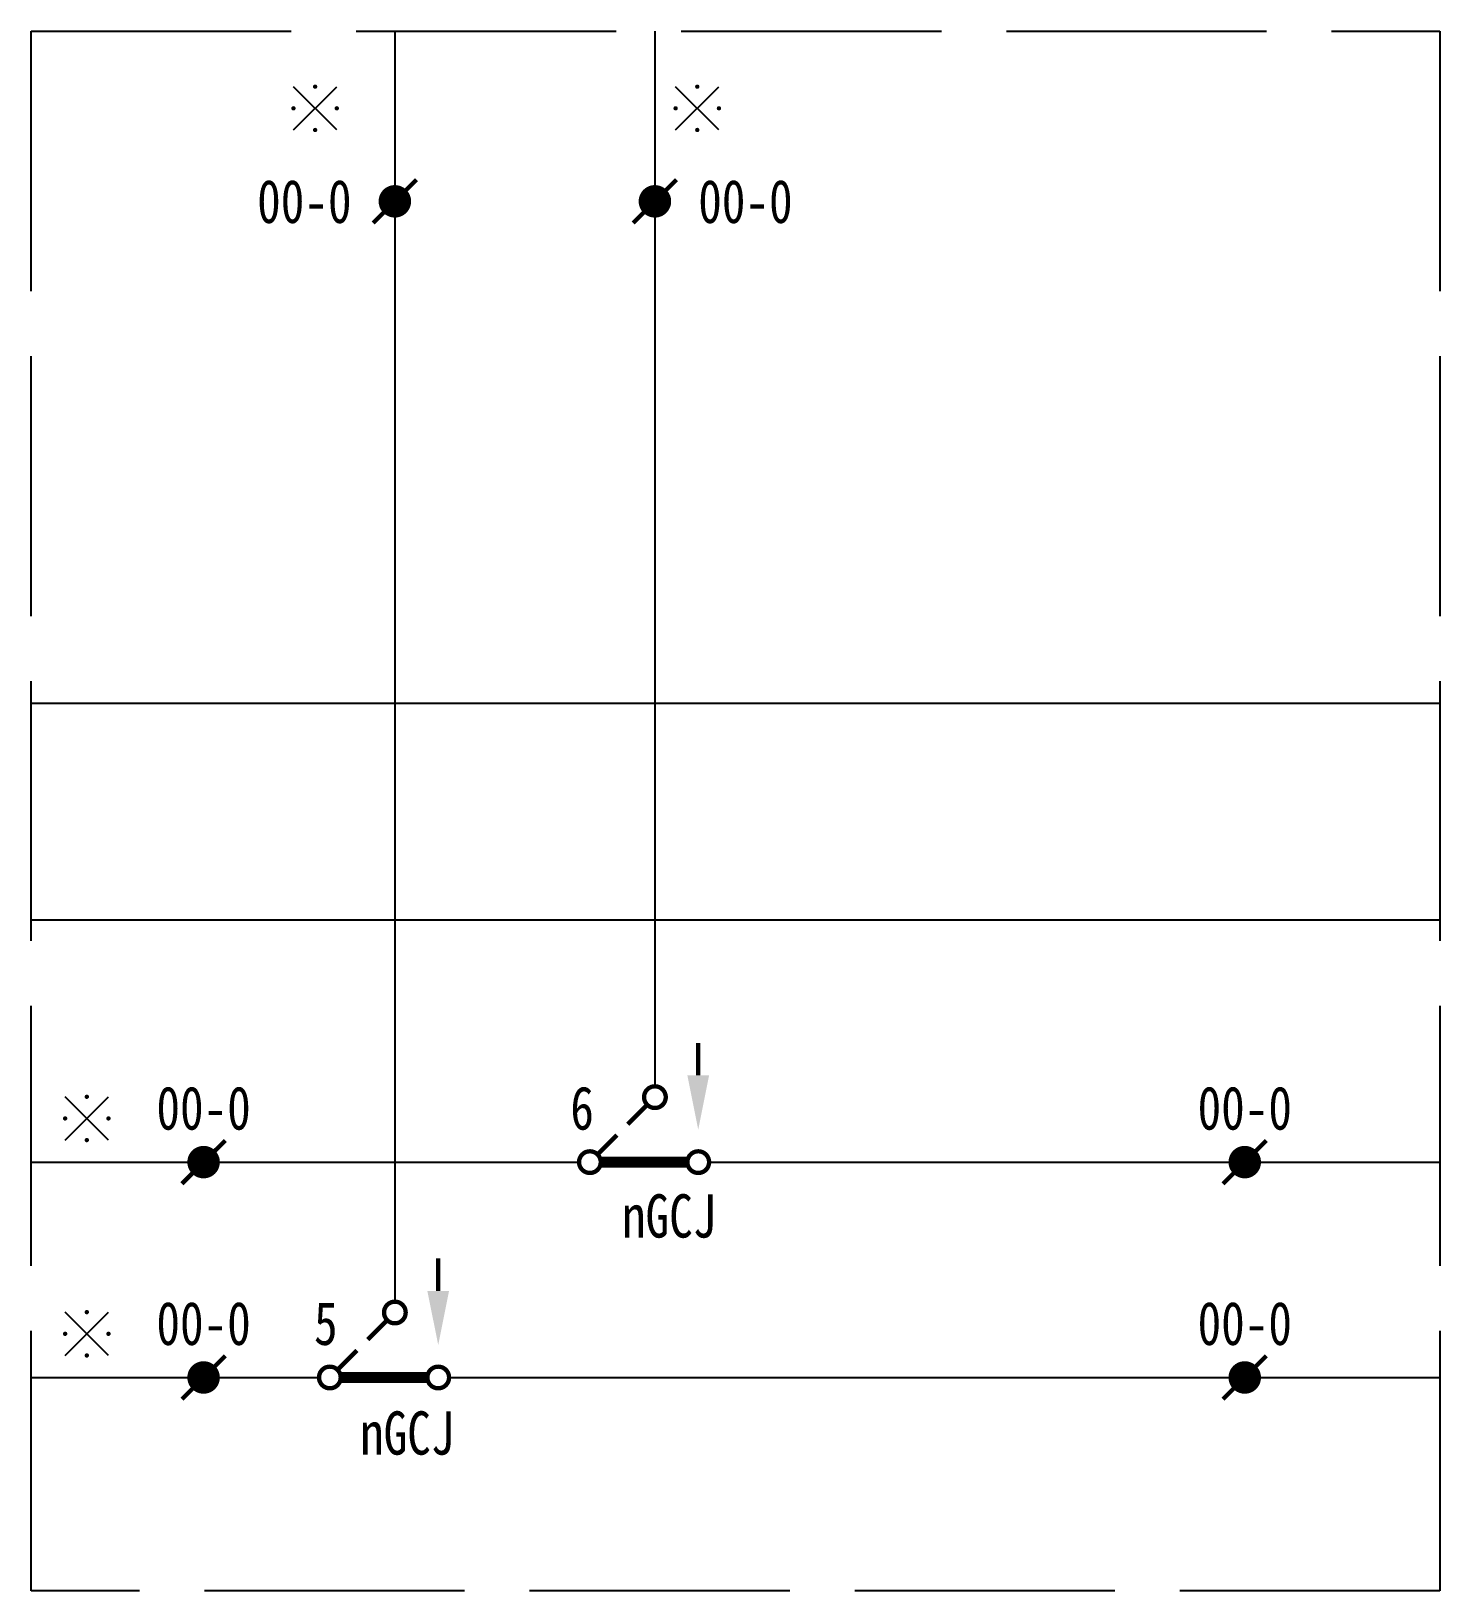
# Model space of a CAD drawing. Header units: millimetres. Extents: x 0 to 65, y -72 to 0.
import ezdxf
from ezdxf.enums import TextEntityAlignment as Align

# ---------------------------------------------------------------- set-up
doc = ezdxf.new("R2010")
doc.units = ezdxf.units.MM
doc.linetypes.add('ACAD_ISO02W100', pattern=[15, 12, -3])
doc.layers.add('hide', color=7, linetype='Continuous')

# ---------------------------------------------------------------- blocks, each defined once
blk = doc.blocks.new('D1')
at = {"const_width": 0.2}
for points in [[(0, 0.5, -1), (0, -0.5, -1), (0, 0.5)], [(5, 0.5, -1), (5, -0.5, -1), (5, 0.5)], [(3, -2.5, -1), (3, -3.5, -1), (3, -2.5)]]:
    blk.add_lwpolyline(points, format="xyb", dxfattribs=at)
for points, const_width in [([(4.5, 0), (0.5, 0)], 0.5), ([(1.25, -1.25), (0.308, -0.308)], 0.2), ([(2.681, -2.681), (1.75, -1.75)], 0.2)]:
    blk.add_lwpolyline(points, dxfattribs=dict(const_width=const_width))
blk = doc.blocks.new('conti_2')
for points in [[(-1, -1), (1, 1)], [(1, -1), (-1, 1)]]:
    blk.add_lwpolyline(points)
for points in [[(0.05, 1, 0.1, 0.1, 1), (-0.05, 1, 0.1, 0.1, 1)], [(-0.95, 0, 0.1, 0.1, 1), (-1.05, 0, 0.1, 0.1, 1)], [(1.05, 0, 0.1, 0.1, 1), (0.95, 0, 0.1, 0.1, 1)], [(0.05, -1, 0.1, 0.1, 1), (-0.05, -1, 0.1, 0.1, 1)]]:
    blk.add_lwpolyline(points, format="xyseb", close=True)
blk.add_attdef('1', text='', height=2).set_placement((2.271, 0.093), align=Align.MIDDLE)
blk = doc.blocks.new('tie')
at = {"const_width": 0.2}
blk.add_lwpolyline([(-1, -1), (1, 1)], dxfattribs=at)
at = {"const_width": 0.75}
blk.add_lwpolyline([(-0.375, 0, 1), (0.375, 0, 1)], format="xyb", close=True, dxfattribs=at)

msp = doc.modelspace()

# ---------------------------------------------------------------- linework, layer by layer
at = {"color": 7}
for p, q in [((16.781, 0), (16.781, -58.652)), ((28.781, 0), (28.781, -48.71)), ((0, -31.028), (65, -31.028)), ((0, -41.028), (65, -41.028)), ((0, -52.21), (25.281, -52.21)), ((31.281, -52.21), (65, -52.21)), ((0, -62.152), (13.281, -62.152)), ((19.281, -62.152), (65, -62.152))]:
    msp.add_line(p, q, dxfattribs=at)
at = {"const_width": 0.2}
for points in [[(30.781, -48.21), (30.781, -46.71)], [(18.781, -58.152), (18.781, -56.652)]]:
    msp.add_lwpolyline(points, dxfattribs=at)
for points in [[(30.281, -48.21), (31.281, -48.21), (30.781, -50.71)], [(18.281, -58.152), (19.281, -58.152), (18.781, -60.652)]]:
    msp.add_solid(points)
at = {"layer": 'hide', "linetype": 'ACAD_ISO02W100'}
msp.add_lwpolyline([(0, 0), (65, 0), (65, -72), (0, -72)], close=True, dxfattribs=at)

# ---------------------------------------------------------------- block references
at = {"color": 3}
for name, p in [('conti_2', (13.101, -3.561)), ('conti_2', (30.738, -3.561)), ('conti_2', (2.566, -50.193)), ('tie', (7.955, -52.21)), ('tie', (56, -52.21)), ('conti_2', (2.566, -60.135)), ('tie', (7.955, -62.152)), ('tie', (56, -62.152))]:
    msp.add_blockref(name, p, dxfattribs=at)
for p in [(16.781, -7.855), (28.781, -7.855)]:
    msp.add_blockref('tie', p)
at = {"xscale": -1, "rotation": 180}
for p in [(25.781, -52.21), (13.781, -62.152)]:
    msp.add_blockref('D1', p, dxfattribs=at)

# ---------------------------------------------------------------- texts
at = {"color": 3, "width": 0.8}
msp.add_text('00-0', height=2, dxfattribs=at).set_placement((14.781, -7.855), align=Align.MIDDLE_RIGHT)
msp.add_text('00-0', height=2, dxfattribs=at).set_placement((30.781, -7.855), align=Align.MIDDLE_LEFT)
for s, p in [('00-0', (7.955, -50.71)), ('00-0', (56, -50.71)), ('nGCJ', (29.437, -55.693)), ('00-0', (7.955, -60.652)), ('00-0', (56, -60.652)), ('nGCJ', (17.35, -65.714))]:
    msp.add_text(s, height=2, dxfattribs=at).set_placement(p, align=Align.CENTER)
at = {"color": 7, "width": 0.8}
for s, p in [('6', (24.877, -50.71)), ('5', (13.051, -60.652))]:
    msp.add_text(s, height=2, dxfattribs=at).set_placement(p)

doc.saveas('drawing.dxf')
